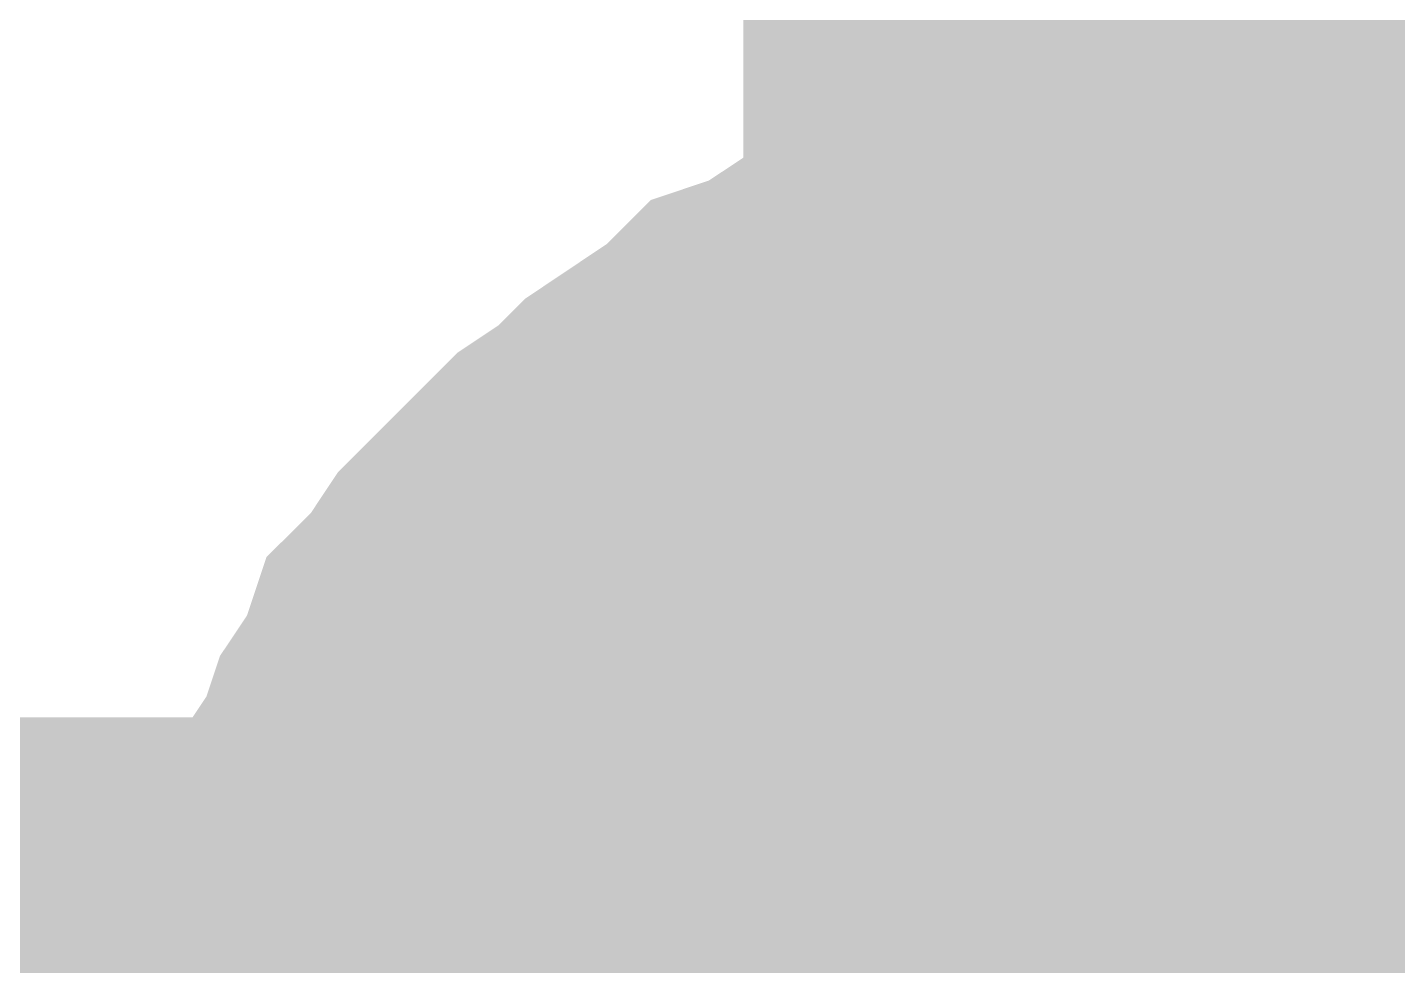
# Model space of a CAD drawing. Header units: inches. Extents: x 0 to 841, y 0 to 594.
# Drawn here: x 146.556 to 147.694, y 520.166 to 520.945 of the extents above; entities that cross this region are included whole.
import ezdxf

# ---------------------------------------------------------------- set-up
doc = ezdxf.new("R2010")
doc.units = ezdxf.units.IN
doc.layers.add('Sheet', color=255, linetype='Continuous')

msp = doc.modelspace()

# ---------------------------------------------------------------- linework, layer by layer
at = {"layer": 'Sheet'}
for points in [[(147.5253, 537.4927, 0.7493, 0.7493, 0), (147.5253, 532.4956, 0.7493, 0.7493, 0), (147.5253, 519.9971, 0.7493, 0.7493, 0)], [(146.7618, 519.9971, 0.2997, 0.2997, 0), (146.7618, 520.0307, 0.2997, 0.2997, 0), (146.7618, 520.0757, 0.2997, 0.2997, 0), (146.773, 520.1093, 0.2997, 0.2997, 0), (146.773, 520.1543, 0.2997, 0.2997, 0), (146.7842, 520.188, 0.2997, 0.2997, 0), (146.7955, 520.2216, 0.2997, 0.2997, 0), (146.8067, 520.2553, 0.2997, 0.2997, 0), (146.8179, 520.289, 0.2997, 0.2997, 0), (146.8404, 520.3227, 0.2997, 0.2997, 0), (146.8516, 520.3564, 0.2997, 0.2997, 0), (146.8741, 520.3901, 0.2997, 0.2997, 0), (146.8853, 520.4238, 0.2997, 0.2997, 0), (146.9078, 520.4462, 0.2997, 0.2997, 0), (146.9302, 520.4799, 0.2997, 0.2997, 0), (146.9639, 520.5136, 0.2997, 0.2997, 0), (146.9864, 520.5361, 0.2997, 0.2997, 0), (147.0088, 520.5585, 0.2997, 0.2997, 0), (147.0425, 520.581, 0.2997, 0.2997, 0), (147.065, 520.6034, 0.2997, 0.2997, 0), (147.0986, 520.6259, 0.2997, 0.2997, 0), (147.1323, 520.6484, 0.2997, 0.2997, 0), (147.1548, 520.6708, 0.2997, 0.2997, 0), (147.1885, 520.6821, 0.2997, 0.2997, 0), (147.2222, 520.7045, 0.2997, 0.2997, 0), (147.2558, 520.7157, 0.2997, 0.2997, 0), (147.3008, 520.727, 0.2997, 0.2997, 0), (147.3345, 520.7382, 0.2997, 0.2997, 0), (147.3681, 520.7494, 0.2997, 0.2997, 0), (147.4131, 520.7494, 0.2997, 0.2997, 0), (147.4467, 520.7607, 0.2997, 0.2997, 0), (147.4804, 520.7607, 0.2997, 0.2997, 0), (147.5253, 520.7607, 0.2997, 0.2997, 0)], [(146.7618, 519.9971, 0.2997, 0.2997, 0), (146.7618, 520.0307, 0.2997, 0.2997, 0), (146.7618, 520.0757, 0.2997, 0.2997, 0), (146.773, 520.1093, 0.2997, 0.2997, 0), (146.773, 520.1543, 0.2997, 0.2997, 0), (146.7842, 520.188, 0.2997, 0.2997, 0), (146.7955, 520.2216, 0.2997, 0.2997, 0), (146.8067, 520.2553, 0.2997, 0.2997, 0), (146.8179, 520.289, 0.2997, 0.2997, 0), (146.8404, 520.3227, 0.2997, 0.2997, 0), (146.8516, 520.3564, 0.2997, 0.2997, 0), (146.8741, 520.3901, 0.2997, 0.2997, 0), (146.8853, 520.4238, 0.2997, 0.2997, 0), (146.9078, 520.4462, 0.2997, 0.2997, 0), (146.9302, 520.4799, 0.2997, 0.2997, 0), (146.9639, 520.5136, 0.2997, 0.2997, 0), (146.9864, 520.5361, 0.2997, 0.2997, 0), (147.0088, 520.5585, 0.2997, 0.2997, 0), (147.0425, 520.581, 0.2997, 0.2997, 0), (147.065, 520.6034, 0.2997, 0.2997, 0), (147.0986, 520.6259, 0.2997, 0.2997, 0), (147.1323, 520.6484, 0.2997, 0.2997, 0), (147.1548, 520.6708, 0.2997, 0.2997, 0), (147.1885, 520.6821, 0.2997, 0.2997, 0), (147.2222, 520.7045, 0.2997, 0.2997, 0), (147.2558, 520.7157, 0.2997, 0.2997, 0), (147.3008, 520.727, 0.2997, 0.2997, 0), (147.3345, 520.7382, 0.2997, 0.2997, 0), (147.3681, 520.7494, 0.2997, 0.2997, 0), (147.4131, 520.7494, 0.2997, 0.2997, 0), (147.4467, 520.7607, 0.2997, 0.2997, 0), (147.4804, 520.7607, 0.2997, 0.2997, 0), (147.5253, 520.7607, 0.2997, 0.2997, 0)], [(146.7618, 519.9971, 0.2997, 0.2997, 0), (146.7618, 520.0307, 0.2997, 0.2997, 0), (146.7618, 520.0757, 0.2997, 0.2997, 0), (146.773, 520.1093, 0.2997, 0.2997, 0), (146.773, 520.1543, 0.2997, 0.2997, 0), (146.7842, 520.188, 0.2997, 0.2997, 0), (146.7955, 520.2216, 0.2997, 0.2997, 0), (146.8067, 520.2553, 0.2997, 0.2997, 0), (146.8179, 520.289, 0.2997, 0.2997, 0), (146.8404, 520.3227, 0.2997, 0.2997, 0), (146.8516, 520.3564, 0.2997, 0.2997, 0), (146.8741, 520.3901, 0.2997, 0.2997, 0), (146.8853, 520.4238, 0.2997, 0.2997, 0), (146.9078, 520.4462, 0.2997, 0.2997, 0), (146.9302, 520.4799, 0.2997, 0.2997, 0), (146.9639, 520.5136, 0.2997, 0.2997, 0), (146.9864, 520.5361, 0.2997, 0.2997, 0), (147.0088, 520.5585, 0.2997, 0.2997, 0), (147.0425, 520.581, 0.2997, 0.2997, 0), (147.065, 520.6034, 0.2997, 0.2997, 0), (147.0986, 520.6259, 0.2997, 0.2997, 0), (147.1323, 520.6484, 0.2997, 0.2997, 0), (147.1548, 520.6708, 0.2997, 0.2997, 0), (147.1885, 520.6821, 0.2997, 0.2997, 0), (147.2222, 520.7045, 0.2997, 0.2997, 0), (147.2558, 520.7157, 0.2997, 0.2997, 0), (147.3008, 520.727, 0.2997, 0.2997, 0), (147.3345, 520.7382, 0.2997, 0.2997, 0), (147.3681, 520.7494, 0.2997, 0.2997, 0), (147.4131, 520.7494, 0.2997, 0.2997, 0), (147.4467, 520.7607, 0.2997, 0.2997, 0), (147.4804, 520.7607, 0.2997, 0.2997, 0), (147.5253, 520.7607, 0.2997, 0.2997, 0)], [(146.7618, 519.9971, 0.2997, 0.2997, 0), (146.7618, 520.0307, 0.2997, 0.2997, 0), (146.7618, 520.0757, 0.2997, 0.2997, 0), (146.773, 520.1093, 0.2997, 0.2997, 0), (146.773, 520.1543, 0.2997, 0.2997, 0), (146.7842, 520.188, 0.2997, 0.2997, 0), (146.7955, 520.2216, 0.2997, 0.2997, 0), (146.8067, 520.2553, 0.2997, 0.2997, 0), (146.8179, 520.289, 0.2997, 0.2997, 0), (146.8404, 520.3227, 0.2997, 0.2997, 0), (146.8516, 520.3564, 0.2997, 0.2997, 0), (146.8741, 520.3901, 0.2997, 0.2997, 0), (146.8853, 520.4238, 0.2997, 0.2997, 0), (146.9078, 520.4462, 0.2997, 0.2997, 0), (146.9302, 520.4799, 0.2997, 0.2997, 0), (146.9639, 520.5136, 0.2997, 0.2997, 0), (146.9864, 520.5361, 0.2997, 0.2997, 0), (147.0088, 520.5585, 0.2997, 0.2997, 0), (147.0425, 520.581, 0.2997, 0.2997, 0), (147.065, 520.6034, 0.2997, 0.2997, 0), (147.0986, 520.6259, 0.2997, 0.2997, 0), (147.1323, 520.6484, 0.2997, 0.2997, 0), (147.1548, 520.6708, 0.2997, 0.2997, 0), (147.1885, 520.6821, 0.2997, 0.2997, 0), (147.2222, 520.7045, 0.2997, 0.2997, 0), (147.2558, 520.7157, 0.2997, 0.2997, 0), (147.3008, 520.727, 0.2997, 0.2997, 0), (147.3345, 520.7382, 0.2997, 0.2997, 0), (147.3681, 520.7494, 0.2997, 0.2997, 0), (147.4131, 520.7494, 0.2997, 0.2997, 0), (147.4467, 520.7607, 0.2997, 0.2997, 0), (147.4804, 520.7607, 0.2997, 0.2997, 0), (147.5253, 520.7607, 0.2997, 0.2997, 0)], [(147.5253, 520.7607, 0.2997, 0.2997, 0), (147.5253, 520.7607, 0.2997, 0.2997, 0)], [(147.5253, 520.7607, 0.2997, 0.2997, 0), (147.559, 520.7607, 0.2997, 0.2997, 0), (147.6039, 520.7607, 0.2997, 0.2997, 0), (147.6376, 520.7494, 0.2997, 0.2997, 0), (147.6825, 520.7494, 0.2997, 0.2997, 0), (147.7162, 520.7382, 0.2997, 0.2997, 0), (147.7499, 520.727, 0.2997, 0.2997, 0), (147.7836, 520.7157, 0.2997, 0.2997, 0), (147.8173, 520.7045, 0.2997, 0.2997, 0), (147.851, 520.6821, 0.2997, 0.2997, 0)], [(147.5253, 520.7607, 0.2997, 0.2997, 0), (147.5253, 520.7607, 0.2997, 0.2997, 0)], [(147.5253, 520.7607, 0.2997, 0.2997, 0), (147.559, 520.7607, 0.2997, 0.2997, 0), (147.6039, 520.7607, 0.2997, 0.2997, 0), (147.6376, 520.7494, 0.2997, 0.2997, 0), (147.6825, 520.7494, 0.2997, 0.2997, 0), (147.7162, 520.7382, 0.2997, 0.2997, 0), (147.7499, 520.727, 0.2997, 0.2997, 0), (147.7836, 520.7157, 0.2997, 0.2997, 0), (147.8173, 520.7045, 0.2997, 0.2997, 0), (147.851, 520.6821, 0.2997, 0.2997, 0)], [(147.5253, 520.7607, 0.2997, 0.2997, 0), (147.5253, 520.7607, 0.2997, 0.2997, 0)], [(147.5253, 520.7607, 0.2997, 0.2997, 0), (147.559, 520.7607, 0.2997, 0.2997, 0), (147.6039, 520.7607, 0.2997, 0.2997, 0), (147.6376, 520.7494, 0.2997, 0.2997, 0), (147.6825, 520.7494, 0.2997, 0.2997, 0), (147.7162, 520.7382, 0.2997, 0.2997, 0), (147.7499, 520.727, 0.2997, 0.2997, 0), (147.7836, 520.7157, 0.2997, 0.2997, 0), (147.8173, 520.7045, 0.2997, 0.2997, 0), (147.851, 520.6821, 0.2997, 0.2997, 0)], [(147.5253, 520.7607, 0.2997, 0.2997, 0), (147.5253, 520.7607, 0.2997, 0.2997, 0)], [(147.5253, 520.7607, 0.2997, 0.2997, 0), (147.559, 520.7607, 0.2997, 0.2997, 0), (147.6039, 520.7607, 0.2997, 0.2997, 0), (147.6376, 520.7494, 0.2997, 0.2997, 0), (147.6825, 520.7494, 0.2997, 0.2997, 0), (147.7162, 520.7382, 0.2997, 0.2997, 0), (147.7499, 520.727, 0.2997, 0.2997, 0), (147.7836, 520.7157, 0.2997, 0.2997, 0), (147.8173, 520.7045, 0.2997, 0.2997, 0), (147.851, 520.6821, 0.2997, 0.2997, 0)], [(146.773, 520.1093, 0.0991, 0.0991, 0), (146.773, 520.1543, 0.0991, 0.0991, 0), (146.7842, 520.188, 0.0991, 0.0991, 0), (146.7955, 520.2216, 0.0991, 0.0991, 0), (146.8067, 520.2553, 0.0991, 0.0991, 0), (146.8179, 520.289, 0.0991, 0.0991, 0), (146.8404, 520.3227, 0.0991, 0.0991, 0), (146.8516, 520.3564, 0.0991, 0.0991, 0), (146.8741, 520.3901, 0.0991, 0.0991, 0), (146.8853, 520.4238, 0.0991, 0.0991, 0), (146.9078, 520.4462, 0.0991, 0.0991, 0), (146.9302, 520.4799, 0.0991, 0.0991, 0), (146.9639, 520.5136, 0.0991, 0.0991, 0), (146.9864, 520.5361, 0.0991, 0.0991, 0), (147.0088, 520.5585, 0.0991, 0.0991, 0), (147.0425, 520.581, 0.0991, 0.0991, 0), (147.065, 520.6034, 0.0991, 0.0991, 0), (147.0986, 520.6259, 0.0991, 0.0991, 0), (147.1323, 520.6484, 0.0991, 0.0991, 0), (147.1548, 520.6708, 0.0991, 0.0991, 0), (147.1885, 520.6821, 0.0991, 0.0991, 0), (147.2222, 520.7045, 0.0991, 0.0991, 0), (147.2558, 520.7157, 0.0991, 0.0991, 0), (147.3008, 520.727, 0.0991, 0.0991, 0), (147.3345, 520.7382, 0.0991, 0.0991, 0), (147.3681, 520.7494, 0.0991, 0.0991, 0), (147.4131, 520.7494, 0.0991, 0.0991, 0), (147.4467, 520.7607, 0.0991, 0.0991, 0), (147.4804, 520.7607, 0.0991, 0.0991, 0), (147.5253, 520.7607, 0.0991, 0.0991, 0)], [(146.773, 520.1093, 0.0991, 0.0991, 0), (146.773, 520.1543, 0.0991, 0.0991, 0), (146.7842, 520.188, 0.0991, 0.0991, 0), (146.7955, 520.2216, 0.0991, 0.0991, 0), (146.8067, 520.2553, 0.0991, 0.0991, 0), (146.8179, 520.289, 0.0991, 0.0991, 0), (146.8404, 520.3227, 0.0991, 0.0991, 0), (146.8516, 520.3564, 0.0991, 0.0991, 0), (146.8741, 520.3901, 0.0991, 0.0991, 0), (146.8853, 520.4238, 0.0991, 0.0991, 0), (146.9078, 520.4462, 0.0991, 0.0991, 0), (146.9302, 520.4799, 0.0991, 0.0991, 0), (146.9639, 520.5136, 0.0991, 0.0991, 0), (146.9864, 520.5361, 0.0991, 0.0991, 0), (147.0088, 520.5585, 0.0991, 0.0991, 0), (147.0425, 520.581, 0.0991, 0.0991, 0), (147.065, 520.6034, 0.0991, 0.0991, 0), (147.0986, 520.6259, 0.0991, 0.0991, 0), (147.1323, 520.6484, 0.0991, 0.0991, 0), (147.1548, 520.6708, 0.0991, 0.0991, 0), (147.1885, 520.6821, 0.0991, 0.0991, 0), (147.2222, 520.7045, 0.0991, 0.0991, 0), (147.2558, 520.7157, 0.0991, 0.0991, 0), (147.3008, 520.727, 0.0991, 0.0991, 0), (147.3345, 520.7382, 0.0991, 0.0991, 0), (147.3681, 520.7494, 0.0991, 0.0991, 0), (147.4131, 520.7494, 0.0991, 0.0991, 0), (147.4467, 520.7607, 0.0991, 0.0991, 0), (147.4804, 520.7607, 0.0991, 0.0991, 0), (147.5253, 520.7607, 0.0991, 0.0991, 0)], [(146.773, 520.1093, 0.0991, 0.0991, 0), (146.773, 520.1543, 0.0991, 0.0991, 0), (146.7842, 520.188, 0.0991, 0.0991, 0), (146.7955, 520.2216, 0.0991, 0.0991, 0), (146.8067, 520.2553, 0.0991, 0.0991, 0), (146.8179, 520.289, 0.0991, 0.0991, 0), (146.8404, 520.3227, 0.0991, 0.0991, 0), (146.8516, 520.3564, 0.0991, 0.0991, 0), (146.8741, 520.3901, 0.0991, 0.0991, 0), (146.8853, 520.4238, 0.0991, 0.0991, 0), (146.9078, 520.4462, 0.0991, 0.0991, 0), (146.9302, 520.4799, 0.0991, 0.0991, 0), (146.9639, 520.5136, 0.0991, 0.0991, 0), (146.9864, 520.5361, 0.0991, 0.0991, 0), (147.0088, 520.5585, 0.0991, 0.0991, 0), (147.0425, 520.581, 0.0991, 0.0991, 0), (147.065, 520.6034, 0.0991, 0.0991, 0), (147.0986, 520.6259, 0.0991, 0.0991, 0), (147.1323, 520.6484, 0.0991, 0.0991, 0), (147.1548, 520.6708, 0.0991, 0.0991, 0), (147.1885, 520.6821, 0.0991, 0.0991, 0), (147.2222, 520.7045, 0.0991, 0.0991, 0), (147.2558, 520.7157, 0.0991, 0.0991, 0), (147.3008, 520.727, 0.0991, 0.0991, 0), (147.3345, 520.7382, 0.0991, 0.0991, 0), (147.3681, 520.7494, 0.0991, 0.0991, 0), (147.4131, 520.7494, 0.0991, 0.0991, 0), (147.4467, 520.7607, 0.0991, 0.0991, 0), (147.4804, 520.7607, 0.0991, 0.0991, 0), (147.5253, 520.7607, 0.0991, 0.0991, 0)], [(146.773, 520.1093, 0.0991, 0.0991, 0), (146.773, 520.1543, 0.0991, 0.0991, 0), (146.7842, 520.188, 0.0991, 0.0991, 0), (146.7955, 520.2216, 0.0991, 0.0991, 0), (146.8067, 520.2553, 0.0991, 0.0991, 0), (146.8179, 520.289, 0.0991, 0.0991, 0), (146.8404, 520.3227, 0.0991, 0.0991, 0), (146.8516, 520.3564, 0.0991, 0.0991, 0), (146.8741, 520.3901, 0.0991, 0.0991, 0), (146.8853, 520.4238, 0.0991, 0.0991, 0), (146.9078, 520.4462, 0.0991, 0.0991, 0), (146.9302, 520.4799, 0.0991, 0.0991, 0), (146.9639, 520.5136, 0.0991, 0.0991, 0), (146.9864, 520.5361, 0.0991, 0.0991, 0), (147.0088, 520.5585, 0.0991, 0.0991, 0), (147.0425, 520.581, 0.0991, 0.0991, 0), (147.065, 520.6034, 0.0991, 0.0991, 0), (147.0986, 520.6259, 0.0991, 0.0991, 0), (147.1323, 520.6484, 0.0991, 0.0991, 0), (147.1548, 520.6708, 0.0991, 0.0991, 0), (147.1885, 520.6821, 0.0991, 0.0991, 0), (147.2222, 520.7045, 0.0991, 0.0991, 0), (147.2558, 520.7157, 0.0991, 0.0991, 0), (147.3008, 520.727, 0.0991, 0.0991, 0), (147.3345, 520.7382, 0.0991, 0.0991, 0), (147.3681, 520.7494, 0.0991, 0.0991, 0), (147.4131, 520.7494, 0.0991, 0.0991, 0), (147.4467, 520.7607, 0.0991, 0.0991, 0), (147.4804, 520.7607, 0.0991, 0.0991, 0), (147.5253, 520.7607, 0.0991, 0.0991, 0)], [(147.5253, 520.7607, 0.0991, 0.0991, 0), (147.5253, 520.7607, 0.0991, 0.0991, 0)], [(147.5253, 520.7607, 0.0991, 0.0991, 0), (147.559, 520.7607, 0.0991, 0.0991, 0), (147.6039, 520.7607, 0.0991, 0.0991, 0), (147.6376, 520.7494, 0.0991, 0.0991, 0), (147.6825, 520.7494, 0.0991, 0.0991, 0), (147.7162, 520.7382, 0.0991, 0.0991, 0), (147.7499, 520.727, 0.0991, 0.0991, 0)], [(147.5253, 520.7607, 0.0991, 0.0991, 0), (147.5253, 520.7607, 0.0991, 0.0991, 0)], [(147.5253, 520.7607, 0.0991, 0.0991, 0), (147.559, 520.7607, 0.0991, 0.0991, 0), (147.6039, 520.7607, 0.0991, 0.0991, 0), (147.6376, 520.7494, 0.0991, 0.0991, 0), (147.6825, 520.7494, 0.0991, 0.0991, 0), (147.7162, 520.7382, 0.0991, 0.0991, 0), (147.7499, 520.727, 0.0991, 0.0991, 0)], [(147.5253, 520.7607, 0.0991, 0.0991, 0), (147.5253, 520.7607, 0.0991, 0.0991, 0)], [(147.5253, 520.7607, 0.0991, 0.0991, 0), (147.559, 520.7607, 0.0991, 0.0991, 0), (147.6039, 520.7607, 0.0991, 0.0991, 0), (147.6376, 520.7494, 0.0991, 0.0991, 0), (147.6825, 520.7494, 0.0991, 0.0991, 0), (147.7162, 520.7382, 0.0991, 0.0991, 0), (147.7499, 520.727, 0.0991, 0.0991, 0)], [(147.5253, 520.7607, 0.0991, 0.0991, 0), (147.5253, 520.7607, 0.0991, 0.0991, 0)], [(147.5253, 520.7607, 0.0991, 0.0991, 0), (147.559, 520.7607, 0.0991, 0.0991, 0), (147.6039, 520.7607, 0.0991, 0.0991, 0), (147.6376, 520.7494, 0.0991, 0.0991, 0), (147.6825, 520.7494, 0.0991, 0.0991, 0), (147.7162, 520.7382, 0.0991, 0.0991, 0), (147.7499, 520.727, 0.0991, 0.0991, 0)], [(147.0088, 519.9971, 0.2997, 0.2997, 0), (147.0088, 520.0195, 0.2997, 0.2997, 0), (147.0088, 520.0532, 0.2997, 0.2997, 0), (147.02, 520.0757, 0.2997, 0.2997, 0), (147.02, 520.0981, 0.2997, 0.2997, 0), (147.02, 520.1206, 0.2997, 0.2997, 0), (147.0313, 520.143, 0.2997, 0.2997, 0), (147.0425, 520.1767, 0.2997, 0.2997, 0), (147.0537, 520.1992, 0.2997, 0.2997, 0), (147.065, 520.2216, 0.2997, 0.2997, 0), (147.0762, 520.2441, 0.2997, 0.2997, 0), (147.0874, 520.2553, 0.2997, 0.2997, 0), (147.0986, 520.2778, 0.2997, 0.2997, 0), (147.1099, 520.3003, 0.2997, 0.2997, 0), (147.1323, 520.3227, 0.2997, 0.2997, 0), (147.1436, 520.3339, 0.2997, 0.2997, 0), (147.166, 520.3564, 0.2997, 0.2997, 0), (147.1772, 520.3676, 0.2997, 0.2997, 0), (147.1997, 520.3901, 0.2997, 0.2997, 0), (147.2222, 520.4013, 0.2997, 0.2997, 0), (147.2334, 520.4125, 0.2997, 0.2997, 0), (147.2558, 520.435, 0.2997, 0.2997, 0), (147.2783, 520.4462, 0.2997, 0.2997, 0), (147.3008, 520.4575, 0.2997, 0.2997, 0), (147.3232, 520.4575, 0.2997, 0.2997, 0), (147.3457, 520.4687, 0.2997, 0.2997, 0), (147.3681, 520.4799, 0.2997, 0.2997, 0), (147.4018, 520.4912, 0.2997, 0.2997, 0), (147.4243, 520.4912, 0.2997, 0.2997, 0), (147.4467, 520.4912, 0.2997, 0.2997, 0), (147.4692, 520.5024, 0.2997, 0.2997, 0), (147.5029, 520.5024, 0.2997, 0.2997, 0), (147.5253, 520.5024, 0.2997, 0.2997, 0)], [(147.0088, 519.9971, 0.2997, 0.2997, 0), (147.0088, 520.0195, 0.2997, 0.2997, 0), (147.0088, 520.0532, 0.2997, 0.2997, 0), (147.02, 520.0757, 0.2997, 0.2997, 0), (147.02, 520.0981, 0.2997, 0.2997, 0), (147.02, 520.1206, 0.2997, 0.2997, 0), (147.0313, 520.143, 0.2997, 0.2997, 0), (147.0425, 520.1767, 0.2997, 0.2997, 0), (147.0537, 520.1992, 0.2997, 0.2997, 0), (147.065, 520.2216, 0.2997, 0.2997, 0), (147.0762, 520.2441, 0.2997, 0.2997, 0), (147.0874, 520.2553, 0.2997, 0.2997, 0), (147.0986, 520.2778, 0.2997, 0.2997, 0), (147.1099, 520.3003, 0.2997, 0.2997, 0), (147.1323, 520.3227, 0.2997, 0.2997, 0), (147.1436, 520.3339, 0.2997, 0.2997, 0), (147.166, 520.3564, 0.2997, 0.2997, 0), (147.1772, 520.3676, 0.2997, 0.2997, 0), (147.1997, 520.3901, 0.2997, 0.2997, 0), (147.2222, 520.4013, 0.2997, 0.2997, 0), (147.2334, 520.4125, 0.2997, 0.2997, 0), (147.2558, 520.435, 0.2997, 0.2997, 0), (147.2783, 520.4462, 0.2997, 0.2997, 0), (147.3008, 520.4575, 0.2997, 0.2997, 0), (147.3232, 520.4575, 0.2997, 0.2997, 0), (147.3457, 520.4687, 0.2997, 0.2997, 0), (147.3681, 520.4799, 0.2997, 0.2997, 0), (147.4018, 520.4912, 0.2997, 0.2997, 0), (147.4243, 520.4912, 0.2997, 0.2997, 0), (147.4467, 520.4912, 0.2997, 0.2997, 0), (147.4692, 520.5024, 0.2997, 0.2997, 0), (147.5029, 520.5024, 0.2997, 0.2997, 0), (147.5253, 520.5024, 0.2997, 0.2997, 0)], [(147.0088, 519.9971, 0.2997, 0.2997, 0), (147.0088, 520.0195, 0.2997, 0.2997, 0), (147.0088, 520.0532, 0.2997, 0.2997, 0), (147.02, 520.0757, 0.2997, 0.2997, 0), (147.02, 520.0981, 0.2997, 0.2997, 0), (147.02, 520.1206, 0.2997, 0.2997, 0), (147.0313, 520.143, 0.2997, 0.2997, 0), (147.0425, 520.1767, 0.2997, 0.2997, 0), (147.0537, 520.1992, 0.2997, 0.2997, 0), (147.065, 520.2216, 0.2997, 0.2997, 0), (147.0762, 520.2441, 0.2997, 0.2997, 0), (147.0874, 520.2553, 0.2997, 0.2997, 0), (147.0986, 520.2778, 0.2997, 0.2997, 0), (147.1099, 520.3003, 0.2997, 0.2997, 0), (147.1323, 520.3227, 0.2997, 0.2997, 0), (147.1436, 520.3339, 0.2997, 0.2997, 0), (147.166, 520.3564, 0.2997, 0.2997, 0), (147.1772, 520.3676, 0.2997, 0.2997, 0), (147.1997, 520.3901, 0.2997, 0.2997, 0), (147.2222, 520.4013, 0.2997, 0.2997, 0), (147.2334, 520.4125, 0.2997, 0.2997, 0), (147.2558, 520.435, 0.2997, 0.2997, 0), (147.2783, 520.4462, 0.2997, 0.2997, 0), (147.3008, 520.4575, 0.2997, 0.2997, 0), (147.3232, 520.4575, 0.2997, 0.2997, 0), (147.3457, 520.4687, 0.2997, 0.2997, 0), (147.3681, 520.4799, 0.2997, 0.2997, 0), (147.4018, 520.4912, 0.2997, 0.2997, 0), (147.4243, 520.4912, 0.2997, 0.2997, 0), (147.4467, 520.4912, 0.2997, 0.2997, 0), (147.4692, 520.5024, 0.2997, 0.2997, 0), (147.5029, 520.5024, 0.2997, 0.2997, 0), (147.5253, 520.5024, 0.2997, 0.2997, 0)], [(147.5253, 520.5024, 0.2997, 0.2997, 0), (147.5253, 520.5024, 0.2997, 0.2997, 0)], [(147.5253, 520.5024, 0.2997, 0.2997, 0), (147.5478, 520.5024, 0.2997, 0.2997, 0), (147.5815, 520.5024, 0.2997, 0.2997, 0), (147.6039, 520.4912, 0.2997, 0.2997, 0), (147.6264, 520.4912, 0.2997, 0.2997, 0), (147.6489, 520.4912, 0.2997, 0.2997, 0), (147.6713, 520.4799, 0.2997, 0.2997, 0), (147.705, 520.4687, 0.2997, 0.2997, 0), (147.7275, 520.4575, 0.2997, 0.2997, 0), (147.7499, 520.4575, 0.2997, 0.2997, 0), (147.7724, 520.4462, 0.2997, 0.2997, 0), (147.7836, 520.435, 0.2997, 0.2997, 0), (147.8061, 520.4125, 0.2997, 0.2997, 0), (147.8285, 520.4013, 0.2997, 0.2997, 0), (147.851, 520.3901, 0.2997, 0.2997, 0)], [(147.5253, 520.5024, 0.2997, 0.2997, 0), (147.5253, 520.5024, 0.2997, 0.2997, 0)], [(147.5253, 520.5024, 0.2997, 0.2997, 0), (147.5478, 520.5024, 0.2997, 0.2997, 0), (147.5815, 520.5024, 0.2997, 0.2997, 0), (147.6039, 520.4912, 0.2997, 0.2997, 0), (147.6264, 520.4912, 0.2997, 0.2997, 0), (147.6489, 520.4912, 0.2997, 0.2997, 0), (147.6713, 520.4799, 0.2997, 0.2997, 0), (147.705, 520.4687, 0.2997, 0.2997, 0), (147.7275, 520.4575, 0.2997, 0.2997, 0), (147.7499, 520.4575, 0.2997, 0.2997, 0), (147.7724, 520.4462, 0.2997, 0.2997, 0), (147.7836, 520.435, 0.2997, 0.2997, 0), (147.8061, 520.4125, 0.2997, 0.2997, 0), (147.8285, 520.4013, 0.2997, 0.2997, 0), (147.851, 520.3901, 0.2997, 0.2997, 0)], [(147.5253, 520.5024, 0.2997, 0.2997, 0), (147.5253, 520.5024, 0.2997, 0.2997, 0)], [(147.5253, 520.5024, 0.2997, 0.2997, 0), (147.5478, 520.5024, 0.2997, 0.2997, 0), (147.5815, 520.5024, 0.2997, 0.2997, 0), (147.6039, 520.4912, 0.2997, 0.2997, 0), (147.6264, 520.4912, 0.2997, 0.2997, 0), (147.6489, 520.4912, 0.2997, 0.2997, 0), (147.6713, 520.4799, 0.2997, 0.2997, 0), (147.705, 520.4687, 0.2997, 0.2997, 0), (147.7275, 520.4575, 0.2997, 0.2997, 0), (147.7499, 520.4575, 0.2997, 0.2997, 0), (147.7724, 520.4462, 0.2997, 0.2997, 0), (147.7836, 520.435, 0.2997, 0.2997, 0), (147.8061, 520.4125, 0.2997, 0.2997, 0), (147.8285, 520.4013, 0.2997, 0.2997, 0), (147.851, 520.3901, 0.2997, 0.2997, 0)], [(147.02, 520.0981, 0.0991, 0.0991, 0), (147.02, 520.1206, 0.0991, 0.0991, 0), (147.0313, 520.143, 0.0991, 0.0991, 0), (147.0425, 520.1767, 0.0991, 0.0991, 0), (147.0537, 520.1992, 0.0991, 0.0991, 0), (147.065, 520.2216, 0.0991, 0.0991, 0), (147.0762, 520.2441, 0.0991, 0.0991, 0), (147.0874, 520.2553, 0.0991, 0.0991, 0), (147.0986, 520.2778, 0.0991, 0.0991, 0), (147.1099, 520.3003, 0.0991, 0.0991, 0), (147.1323, 520.3227, 0.0991, 0.0991, 0), (147.1436, 520.3339, 0.0991, 0.0991, 0), (147.166, 520.3564, 0.0991, 0.0991, 0), (147.1772, 520.3676, 0.0991, 0.0991, 0), (147.1997, 520.3901, 0.0991, 0.0991, 0), (147.2222, 520.4013, 0.0991, 0.0991, 0), (147.2334, 520.4125, 0.0991, 0.0991, 0), (147.2558, 520.435, 0.0991, 0.0991, 0), (147.2783, 520.4462, 0.0991, 0.0991, 0), (147.3008, 520.4575, 0.0991, 0.0991, 0), (147.3232, 520.4575, 0.0991, 0.0991, 0), (147.3457, 520.4687, 0.0991, 0.0991, 0), (147.3681, 520.4799, 0.0991, 0.0991, 0), (147.4018, 520.4912, 0.0991, 0.0991, 0), (147.4243, 520.4912, 0.0991, 0.0991, 0), (147.4467, 520.4912, 0.0991, 0.0991, 0), (147.4692, 520.5024, 0.0991, 0.0991, 0), (147.5029, 520.5024, 0.0991, 0.0991, 0), (147.5253, 520.5024, 0.0991, 0.0991, 0)], [(147.02, 520.0981, 0.0991, 0.0991, 0), (147.02, 520.1206, 0.0991, 0.0991, 0), (147.0313, 520.143, 0.0991, 0.0991, 0), (147.0425, 520.1767, 0.0991, 0.0991, 0), (147.0537, 520.1992, 0.0991, 0.0991, 0), (147.065, 520.2216, 0.0991, 0.0991, 0), (147.0762, 520.2441, 0.0991, 0.0991, 0), (147.0874, 520.2553, 0.0991, 0.0991, 0), (147.0986, 520.2778, 0.0991, 0.0991, 0), (147.1099, 520.3003, 0.0991, 0.0991, 0), (147.1323, 520.3227, 0.0991, 0.0991, 0), (147.1436, 520.3339, 0.0991, 0.0991, 0), (147.166, 520.3564, 0.0991, 0.0991, 0), (147.1772, 520.3676, 0.0991, 0.0991, 0), (147.1997, 520.3901, 0.0991, 0.0991, 0), (147.2222, 520.4013, 0.0991, 0.0991, 0), (147.2334, 520.4125, 0.0991, 0.0991, 0), (147.2558, 520.435, 0.0991, 0.0991, 0), (147.2783, 520.4462, 0.0991, 0.0991, 0), (147.3008, 520.4575, 0.0991, 0.0991, 0), (147.3232, 520.4575, 0.0991, 0.0991, 0), (147.3457, 520.4687, 0.0991, 0.0991, 0), (147.3681, 520.4799, 0.0991, 0.0991, 0), (147.4018, 520.4912, 0.0991, 0.0991, 0), (147.4243, 520.4912, 0.0991, 0.0991, 0), (147.4467, 520.4912, 0.0991, 0.0991, 0), (147.4692, 520.5024, 0.0991, 0.0991, 0), (147.5029, 520.5024, 0.0991, 0.0991, 0), (147.5253, 520.5024, 0.0991, 0.0991, 0)], [(147.02, 520.0981, 0.0991, 0.0991, 0), (147.02, 520.1206, 0.0991, 0.0991, 0), (147.0313, 520.143, 0.0991, 0.0991, 0), (147.0425, 520.1767, 0.0991, 0.0991, 0), (147.0537, 520.1992, 0.0991, 0.0991, 0), (147.065, 520.2216, 0.0991, 0.0991, 0), (147.0762, 520.2441, 0.0991, 0.0991, 0), (147.0874, 520.2553, 0.0991, 0.0991, 0), (147.0986, 520.2778, 0.0991, 0.0991, 0), (147.1099, 520.3003, 0.0991, 0.0991, 0), (147.1323, 520.3227, 0.0991, 0.0991, 0), (147.1436, 520.3339, 0.0991, 0.0991, 0), (147.166, 520.3564, 0.0991, 0.0991, 0), (147.1772, 520.3676, 0.0991, 0.0991, 0), (147.1997, 520.3901, 0.0991, 0.0991, 0), (147.2222, 520.4013, 0.0991, 0.0991, 0), (147.2334, 520.4125, 0.0991, 0.0991, 0), (147.2558, 520.435, 0.0991, 0.0991, 0), (147.2783, 520.4462, 0.0991, 0.0991, 0), (147.3008, 520.4575, 0.0991, 0.0991, 0), (147.3232, 520.4575, 0.0991, 0.0991, 0), (147.3457, 520.4687, 0.0991, 0.0991, 0), (147.3681, 520.4799, 0.0991, 0.0991, 0), (147.4018, 520.4912, 0.0991, 0.0991, 0), (147.4243, 520.4912, 0.0991, 0.0991, 0), (147.4467, 520.4912, 0.0991, 0.0991, 0), (147.4692, 520.5024, 0.0991, 0.0991, 0), (147.5029, 520.5024, 0.0991, 0.0991, 0), (147.5253, 520.5024, 0.0991, 0.0991, 0)], [(147.5253, 520.5024, 0.0991, 0.0991, 0), (147.5253, 520.5024, 0.0991, 0.0991, 0)], [(147.5253, 520.5024, 0.0991, 0.0991, 0), (147.5478, 520.5024, 0.0991, 0.0991, 0), (147.5815, 520.5024, 0.0991, 0.0991, 0), (147.6039, 520.4912, 0.0991, 0.0991, 0), (147.6264, 520.4912, 0.0991, 0.0991, 0), (147.6489, 520.4912, 0.0991, 0.0991, 0), (147.6713, 520.4799, 0.0991, 0.0991, 0), (147.705, 520.4687, 0.0991, 0.0991, 0), (147.7275, 520.4575, 0.0991, 0.0991, 0), (147.7499, 520.4575, 0.0991, 0.0991, 0)], [(147.5253, 520.5024, 0.0991, 0.0991, 0), (147.5253, 520.5024, 0.0991, 0.0991, 0)], [(147.5253, 520.5024, 0.0991, 0.0991, 0), (147.5478, 520.5024, 0.0991, 0.0991, 0), (147.5815, 520.5024, 0.0991, 0.0991, 0), (147.6039, 520.4912, 0.0991, 0.0991, 0), (147.6264, 520.4912, 0.0991, 0.0991, 0), (147.6489, 520.4912, 0.0991, 0.0991, 0), (147.6713, 520.4799, 0.0991, 0.0991, 0), (147.705, 520.4687, 0.0991, 0.0991, 0), (147.7275, 520.4575, 0.0991, 0.0991, 0), (147.7499, 520.4575, 0.0991, 0.0991, 0)], [(147.5253, 520.5024, 0.0991, 0.0991, 0), (147.5253, 520.5024, 0.0991, 0.0991, 0)], [(147.5253, 520.5024, 0.0991, 0.0991, 0), (147.5478, 520.5024, 0.0991, 0.0991, 0), (147.5815, 520.5024, 0.0991, 0.0991, 0), (147.6039, 520.4912, 0.0991, 0.0991, 0), (147.6264, 520.4912, 0.0991, 0.0991, 0), (147.6489, 520.4912, 0.0991, 0.0991, 0), (147.6713, 520.4799, 0.0991, 0.0991, 0), (147.705, 520.4687, 0.0991, 0.0991, 0), (147.7275, 520.4575, 0.0991, 0.0991, 0), (147.7499, 520.4575, 0.0991, 0.0991, 0)], [(142.5173, 519.9971, 0.7493, 0.7493, 0), (147.5253, 519.9971, 0.7493, 0.7493, 0)], [(155.0262, 519.9971, 0.7493, 0.7493, 0), (147.5253, 519.9971, 0.7493, 0.7493, 0)]]:
    msp.add_lwpolyline(points, format="xyseb", dxfattribs=at)
msp.add_lwpolyline([(147.2459, 520, 0.508, 0.508, 1), (147.7539, 520, 0.508, 0.508, 1)], format="xyseb", close=True, dxfattribs=at)

doc.saveas('drawing.dxf')
